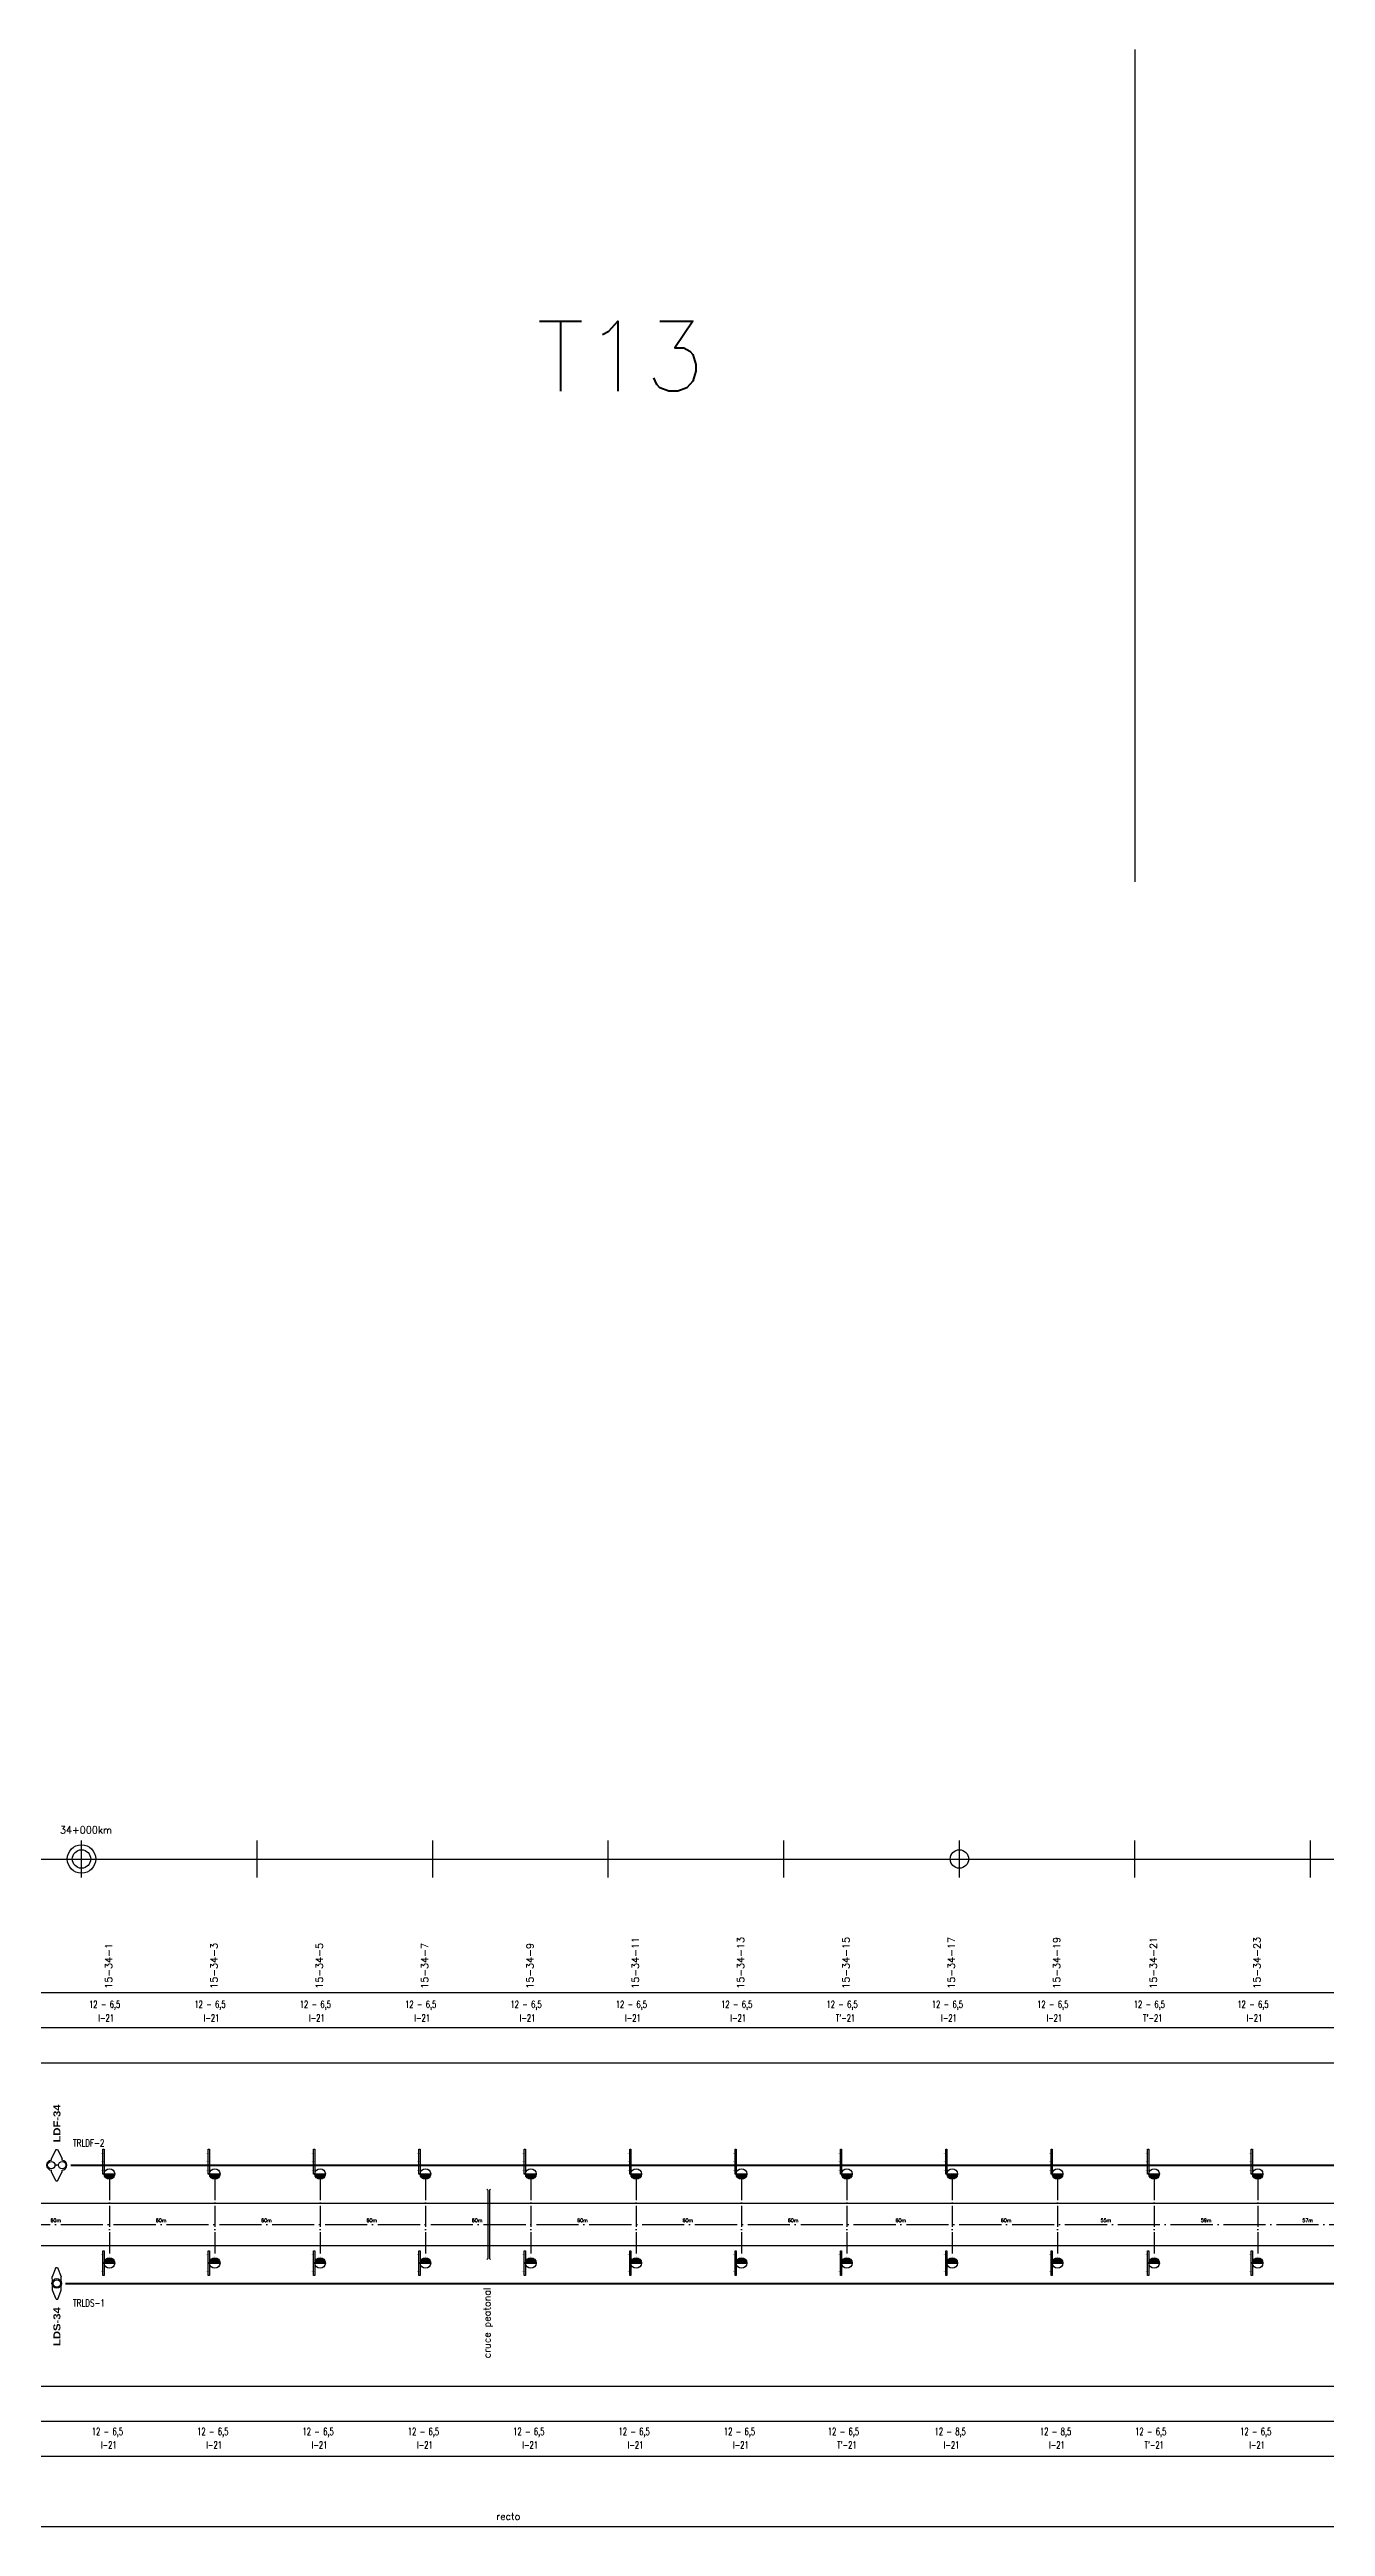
# Model space of a CAD drawing. Header units: millimetres. Extents: x 63 to 27368, y 135 to 1565.
# Drawn here: x 8550 to 9277, y 155 to 1565 of the extents above; entities that cross this region are included whole.
import ezdxf

# ---------------------------------------------------------------- set-up
doc = ezdxf.new("R2010")
doc.units = ezdxf.units.MM
doc.linetypes.add('ACAD_ISO04W100', pattern=[30, 24, -3, 0, -3])
for name, color, linetype in [('catenaria via ascendente', 7, 'Continuous'), ('Cruceta Fe', 42, 'Continuous'), ('Eje de entrevías', 254, 'Continuous'), ('LDF', 5, 'Continuous'), ('LDS', 1, 'Continuous'), ('longitud vano', 7, 'Continuous'), ('Nº de poste', 6, 'Continuous'), ('progresivas', 4, 'Continuous'), ('retención LDF-LDS', 6, 'Continuous'), ('TEXTOS', 3, 'Continuous')]:
    doc.layers.add(name, color=color, linetype=linetype)
doc.styles.add('SIMPLEX', font='simplex.shx', dxfattribs={"width": 0.75})
doc.styles.add('STYLE1', font='romans.shx')
doc.styles.add('TEXTO_SELLO', font='')
doc.styles.get('TEXTO_SELLO').set_extended_font_data('Arial Black', bold=True)

# ---------------------------------------------------------------- blocks, each defined once
blk = doc.blocks.new('Retención LDS')
at = {"layer": 'retención LDF-LDS', "color": 4}
for p, q in [((-0.6, 9), (-2.6, 3.8)), ((-2.5, 1), (-2.6, 3.8)), ((-0.6, 9), (0.4, 9)), ((0.4, 9), (2.5, 3.8)), ((2.5, 1.1), (2.5, 3.8)), ((-2.5, -3.8), (-2.5, -1.1)), ((-0.4, -9), (-2.5, -3.8)), ((-0.4, -9), (0.6, -9)), ((0.6, -9), (2.6, -3.8)), ((2.6, -3.8), (2.5, -1))]:
    blk.add_line(p, q, dxfattribs=at)
for radius in [2.73, 2.1]:
    blk.add_circle((0, 0), radius, dxfattribs=at)
blk = doc.blocks.new('Retención LDF')
at = {"color": 5}
blk.add_circle((0, 0), 0.128, dxfattribs=at)
at = {"layer": 'retención LDF-LDS', "color": 5}
for p, q in [((-0.5, 9), (-3, 3.8)), ((-3, 2.8), (-3, 3.8)), ((1, 0), (-1, 0)), ((-0.5, 9), (0.5, 9)), ((0.5, 9), (3, 3.8)), ((3, 2.8), (3, 3.8)), ((-3, -3.8), (-3, -2.8)), ((-0.5, -9), (-3, -3.8)), ((-0.5, -9), (0.5, -9)), ((0.5, -9), (3, -3.8)), ((3, -3.8), (3, -2.8))]:
    blk.add_line(p, q, dxfattribs=at)
for centre in [(-3.1, 0), (3.1, 0)]:
    blk.add_circle(centre, 2.1, dxfattribs=at)
for centre, start, end in [((-3, 0), 90, 270), ((3, 0), 270, 90)]:
    blk.add_arc(centre, 2.79, start, end, dxfattribs=at)
blk = doc.blocks.new('Cruceta Fe 1')
at = {"layer": 'Cruceta Fe', "const_width": 0.1}
for points in [[(-0.92, 2.45), (0, 2.45)], [(-0.92, -2.45), (0, -2.45)]]:
    blk.add_lwpolyline(points, dxfattribs=at)
at = {"layer": 'Cruceta Fe'}
blk.add_lwpolyline([(-0.35, 3.52), (0, 3.52), (0, -3.52), (-0.35, -3.52)], close=True, dxfattribs=at)
blk = doc.blocks.new('Cruceta Fe')
at = {"layer": 'Cruceta Fe', "const_width": 0.1}
for points in [[(-0.92, 2.45), (0, 2.45)], [(-0.92, 0), (0, 0)], [(-0.92, -2.45), (0, -2.45)]]:
    blk.add_lwpolyline(points, dxfattribs=at)
at = {"layer": 'Cruceta Fe'}
blk.add_lwpolyline([(-0.35, 3.52), (0, 3.52), (0, -3.52), (-0.35, -3.52)], close=True, dxfattribs=at)

msp = doc.modelspace()

# ---------------------------------------------------------------- hatches: boundary and pattern name
for points in [[(8587.1, 355.7), (8581.1, 355.7, 1)], [(8647.1, 355.7), (8641.1, 355.7, 1)], [(8707.1, 355.7), (8701.1, 355.7, 1)], [(8767.1, 355.7), (8761.1, 355.7, 1)], [(8827.1, 355.7), (8821.1, 355.7, 1)], [(8887.1, 355.7), (8881.1, 355.7, 1)], [(8947.1, 355.7), (8941.1, 355.7, 1)], [(9007.1, 355.7), (9001.1, 355.7, 1)], [(9067.1, 355.7), (9061.1, 355.7, 1)], [(9127.1, 355.7), (9121.1, 355.7, 1)], [(9182.1, 355.7), (9176.1, 355.7, 1)], [(9241.1, 355.7), (9235.1, 355.7, 1)], [(8587.1, 305), (8581.1, 305, -1)], [(8647.1, 305), (8641.1, 305, -1)], [(8707.1, 305), (8701.1, 305, -1)], [(8767.1, 305), (8761.1, 305, -1)], [(8827.1, 305), (8821.1, 305, -1)], [(8887.1, 305), (8881.1, 305, -1)], [(8947.1, 305), (8941.1, 305, -1)], [(9007.1, 305), (9001.1, 305, -1)], [(9067.1, 305), (9061.1, 305, -1)], [(9127.1, 305), (9121.1, 305, -1)], [(9182.1, 305), (9176.1, 305, -1)], [(9241.1, 305), (9235.1, 305, -1)]]:
    msp.add_hatch(color=256).paths.add_polyline_path(points)

# ---------------------------------------------------------------- linework, layer by layer
for p, q in [((9168.2, 1565.1), (9168.2, 1091.2)), ((8568.2, 524.4), (8568.2, 545.6)), ((8668.2, 524.4), (8668.2, 545.6)), ((8768.2, 524.4), (8768.2, 545.6)), ((8868.2, 524.4), (8868.2, 545.6)), ((8968.2, 524.4), (8968.2, 545.6)), ((9068.2, 524.4), (9068.2, 545.6)), ((9168.2, 524.4), (9168.2, 545.6)), ((9268.2, 524.4), (9268.2, 545.6)), ((68.2, 535), (27368.2, 535)), ((68.2, 459), (27368.2, 459)), ((68.2, 439), (27368.2, 439)), ((68.2, 419), (27368.2, 419)), ((8581.1, 355.7), (8587.1, 355.7)), ((8641.1, 355.7), (8647.1, 355.7)), ((8701.1, 355.7), (8707.1, 355.7)), ((8761.1, 355.7), (8767.1, 355.7)), ((8821.1, 355.7), (8827.1, 355.7)), ((8881.1, 355.7), (8887.1, 355.7)), ((8941.1, 355.7), (8947.1, 355.7)), ((9001.1, 355.7), (9007.1, 355.7)), ((9061.1, 355.7), (9067.1, 355.7)), ((9121.1, 355.7), (9127.1, 355.7)), ((9176.1, 355.7), (9182.1, 355.7)), ((9235.1, 355.7), (9241.1, 355.7)), ((8799.6, 346.5), (8799.1, 347)), ((8800.6, 346.5), (8801.1, 347)), ((8799.6, 327), (8800.6, 327)), ((8581.1, 305), (8587.1, 305)), ((8641.1, 305), (8647.1, 305)), ((8701.1, 305), (8707.1, 305)), ((8761.1, 305), (8767.1, 305)), ((8799.6, 307.6), (8799.1, 307.1)), ((8800.6, 307.6), (8801.1, 307.1)), ((8821.1, 305), (8827.1, 305)), ((8881.1, 305), (8887.1, 305)), ((8941.1, 305), (8947.1, 305)), ((9001.1, 305), (9007.1, 305)), ((9061.1, 305), (9067.1, 305)), ((9121.1, 305), (9127.1, 305)), ((9176.1, 305), (9182.1, 305)), ((9235.1, 305), (9241.1, 305)), ((68.2, 235), (27368.2, 235)), ((68.2, 215), (27368.2, 215)), ((68.2, 195), (27368.2, 195)), ((5287.8, 155), (11611.7, 155))]:
    msp.add_line(p, q)
at = {"linetype": 'ACAD_ISO04W100', "ltscale": 0.5}
for p, q in [((8584.1, 352.7), (8584.1, 308)), ((8644.1, 352.7), (8644.1, 308)), ((8704.1, 352.7), (8704.1, 308)), ((8764.1, 352.7), (8764.1, 308)), ((8824.1, 352.7), (8824.1, 308)), ((8884.1, 352.7), (8884.1, 308)), ((8944.1, 352.7), (8944.1, 308)), ((9004.1, 352.7), (9004.1, 308)), ((9064.1, 352.7), (9064.1, 308)), ((9124.1, 352.7), (9124.1, 308)), ((9179.1, 352.7), (9179.1, 308)), ((9238.1, 352.7), (9238.1, 308))]:
    msp.add_line(p, q, dxfattribs=at)
at = {"ltscale": 0.5}
for p, q in [((8799.6, 346.5), (8799.6, 307.6)), ((8800.6, 346.5), (8800.6, 307.6))]:
    msp.add_line(p, q, dxfattribs=at)
for centre, radius in [((8568.2, 535), 8.09), ((8568.2, 535), 5.24), ((9068.2, 535), 5.24), ((8584.1, 355.7), 3), ((8644.1, 355.7), 3), ((8704.1, 355.7), 3), ((8764.1, 355.7), 3), ((8824.1, 355.7), 3), ((8884.1, 355.7), 3), ((8944.1, 355.7), 3), ((9004.1, 355.7), 3), ((9064.1, 355.7), 3), ((9124.1, 355.7), 3), ((9179.1, 355.7), 3), ((9238.1, 355.7), 3), ((8584.1, 305), 3), ((8644.1, 305), 3), ((8704.1, 305), 3), ((8764.1, 305), 3), ((8824.1, 305), 3), ((8884.1, 305), 3), ((8944.1, 305), 3), ((9004.1, 305), 3), ((9064.1, 305), 3), ((9124.1, 305), 3), ((9179.1, 305), 3), ((9238.1, 305), 3)]:
    msp.add_circle(centre, radius)
at = {"layer": 'catenaria via ascendente'}
for p, q in [((68.2, 339), (27368.2, 339)), ((68.2, 315), (26873.7, 315))]:
    msp.add_line(p, q, dxfattribs=at)
at = {"layer": 'Eje de entrevías', "linetype": 'ACAD_ISO04W100'}
msp.add_line((68.2, 327), (27368.2, 327), dxfattribs=at)
at = {"layer": 'LDF', "lineweight": 50}
msp.add_line((8562.1, 360.7), (9976.1, 360.7), dxfattribs=at)
at = {"layer": 'LDS', "lineweight": 50}
msp.add_line((8559.1, 293.4), (9979.1, 293.4), dxfattribs=at)

# ---------------------------------------------------------------- block references
for name, p in [('Retención LDF', (8554.1, 360.7)), ('Retención LDS', (8554.1, 293.4))]:
    msp.add_blockref(name, p)
at = {"layer": 'Cruceta Fe', "xscale": 2, "yscale": 2, "zscale": 2}
for name, p in [('Cruceta Fe', (8581.1, 362.7)), ('Cruceta Fe', (8641.1, 362.7)), ('Cruceta Fe', (8701.1, 362.7)), ('Cruceta Fe', (8761.1, 362.7)), ('Cruceta Fe', (8821.1, 362.7)), ('Cruceta Fe', (8881.1, 362.7)), ('Cruceta Fe', (8941.1, 362.7)), ('Cruceta Fe', (9001.1, 362.7)), ('Cruceta Fe', (9061.1, 362.7)), ('Cruceta Fe', (9121.1, 362.7)), ('Cruceta Fe', (9176.1, 362.7)), ('Cruceta Fe', (9235.1, 362.7)), ('Cruceta Fe 1', (8581.1, 304.9)), ('Cruceta Fe 1', (8641.1, 304.9)), ('Cruceta Fe 1', (8701.1, 304.9)), ('Cruceta Fe 1', (8761.1, 304.9)), ('Cruceta Fe 1', (8821.1, 304.9)), ('Cruceta Fe 1', (8881.1, 304.9)), ('Cruceta Fe 1', (8941.1, 304.9)), ('Cruceta Fe 1', (9001.1, 304.9)), ('Cruceta Fe 1', (9061.1, 304.9)), ('Cruceta Fe 1', (9121.1, 304.9)), ('Cruceta Fe 1', (9176.1, 304.9)), ('Cruceta Fe 1', (9235.1, 304.9))]:
    msp.add_blockref(name, p, dxfattribs=at)

# ---------------------------------------------------------------- texts
at = {"color": 3, "linetype": 'Continuous', "style": 'STYLE1'}
msp.add_text('T13', height=40, dxfattribs=at).set_placement((8827.3, 1370.5))
at = {"linetype": 'Continuous', "style": 'TEXTO_SELLO'}
for s, p in [('LDF-34', (8556.2, 373.6)), ('LDS-34', (8556.2, 257.8))]:
    msp.add_text(s, height=4, rotation=90, dxfattribs=at).set_placement(p)
at = {"linetype": 'Continuous', "style": 'SIMPLEX', "width": 0.75}
for s, p in [('TRLDF-2', (8563.4, 371.3)), ('TRLDS-1', (8563.4, 280.2))]:
    msp.add_text(s, height=4, dxfattribs=at).set_placement(p)
at = {"layer": 'longitud vano', "linetype": 'Continuous', "style": 'STYLE1'}
for s, p in [('60m', (8550.5, 328.3)), ('60m', (8610.5, 328.3)), ('60m', (8670.5, 328.3)), ('60m', (8730.5, 328.3)), ('60m', (8790.5, 328.3)), ('60m', (8850.5, 328.3)), ('60m', (8910.5, 328.3)), ('60m', (8970.5, 328.3)), ('60m', (9031.8, 328.3)), ('60m', (9091.8, 328.3)), ('55m', (9148.6, 328.3)), ('59m', (9205.7, 328.3)), ('57m', (9263.5, 328.3))]:
    msp.add_text(s, height=2, dxfattribs=at).set_placement(p)
at = {"layer": 'Nº de poste', "linetype": 'Continuous', "style": 'STYLE1'}
for s, p in [('15-34-1', (8585.6, 461.1)), ('15-34-3', (8645.6, 461.1)), ('15-34-5', (8705.6, 461.1)), ('15-34-7', (8765.6, 461.1)), ('15-34-9', (8825.6, 461.1)), ('15-34-11', (8885.6, 461.1)), ('15-34-13', (8945.6, 461.1)), ('15-34-15', (9005.6, 461.1)), ('15-34-17', (9065.6, 461.1)), ('15-34-19', (9125.6, 461.1)), ('15-34-21', (9180.6, 461.1)), ('15-34-23', (9239.6, 461.1))]:
    msp.add_text(s, height=4, rotation=90, dxfattribs=at).set_placement(p)
at = {"layer": 'progresivas', "linetype": 'Continuous', "style": 'STYLE1'}
msp.add_text('34+000km', height=4, dxfattribs=at).set_placement((8555.9, 549.6))
at = {"layer": 'TEXTOS', "linetype": 'Continuous', "style": 'STYLE1', "width": 0.7}
for s, p in [('12 - 6,5', (8572.5, 450.3)), ('12 - 6,5', (8632.5, 450.3)), ('12 - 6,5', (8692.5, 450.3)), ('12 - 6,5', (8752.5, 450.3)), ('12 - 6,5', (8812.5, 450.3)), ('12 - 6,5', (8872.5, 450.3)), ('12 - 6,5', (8932.5, 450.3)), ('12 - 6,5', (8992.5, 450.3)), ('12 - 6,5', (9052.5, 450.3)), ('12 - 6,5', (9112.5, 450.3)), ('12 - 6,5', (9167.5, 450.3)), ('12 - 6,5', (9226.5, 450.3)), ('I-21', (8577.8, 442.5)), ('I-21', (8637.8, 442.5)), ('I-21', (8697.8, 442.5)), ('I-21', (8757.8, 442.5)), ('I-21', (8817.8, 442.5)), ('I-21', (8877.8, 442.5)), ('I-21', (8937.8, 442.5)), ("T'-21", (8997.8, 442.5)), ('I-21', (9057.8, 442.5)), ('I-21', (9117.8, 442.5)), ("T'-21", (9172.8, 442.5)), ('I-21', (9231.8, 442.5)), ('12 - 6,5', (8574.1, 207.1)), ('I-21', (8579.3, 199.4)), ('12 - 6,5', (8634.1, 207.1)), ('I-21', (8639.3, 199.4)), ('12 - 6,5', (8694.1, 207.1)), ('I-21', (8699.3, 199.4)), ('12 - 6,5', (8754.1, 207.1)), ('I-21', (8759.3, 199.4)), ('12 - 6,5', (8814.1, 207.1)), ('I-21', (8819.3, 199.4)), ('12 - 6,5', (8874.1, 207.1)), ('I-21', (8879.3, 199.4)), ('12 - 6,5', (8934.1, 207.1)), ('I-21', (8939.3, 199.4)), ('12 - 6,5', (8993.3, 207.1)), ("T'-21", (8998.6, 199.4)), ('12 - 8,5', (9054.1, 207.1)), ('I-21', (9059.3, 199.4)), ('12 - 8,5', (9114.1, 207.1)), ('I-21', (9119.3, 199.4)), ('12 - 6,5', (9168.3, 207.1)), ("T'-21", (9173.6, 199.4)), ('12 - 6,5', (9228.1, 207.1)), ('I-21', (9233.3, 199.4))]:
    msp.add_text(s, height=4, dxfattribs=at).set_placement(p)
at = {"layer": 'TEXTOS', "linetype": 'Continuous', "style": 'STYLE1'}
msp.add_text('cruce peatonal', height=4, rotation=90, dxfattribs=at).set_placement((8801.1, 250.8))
msp.add_text('recto', height=4, dxfattribs=at).set_placement((8804.4, 158.8))

doc.saveas('drawing.dxf')
